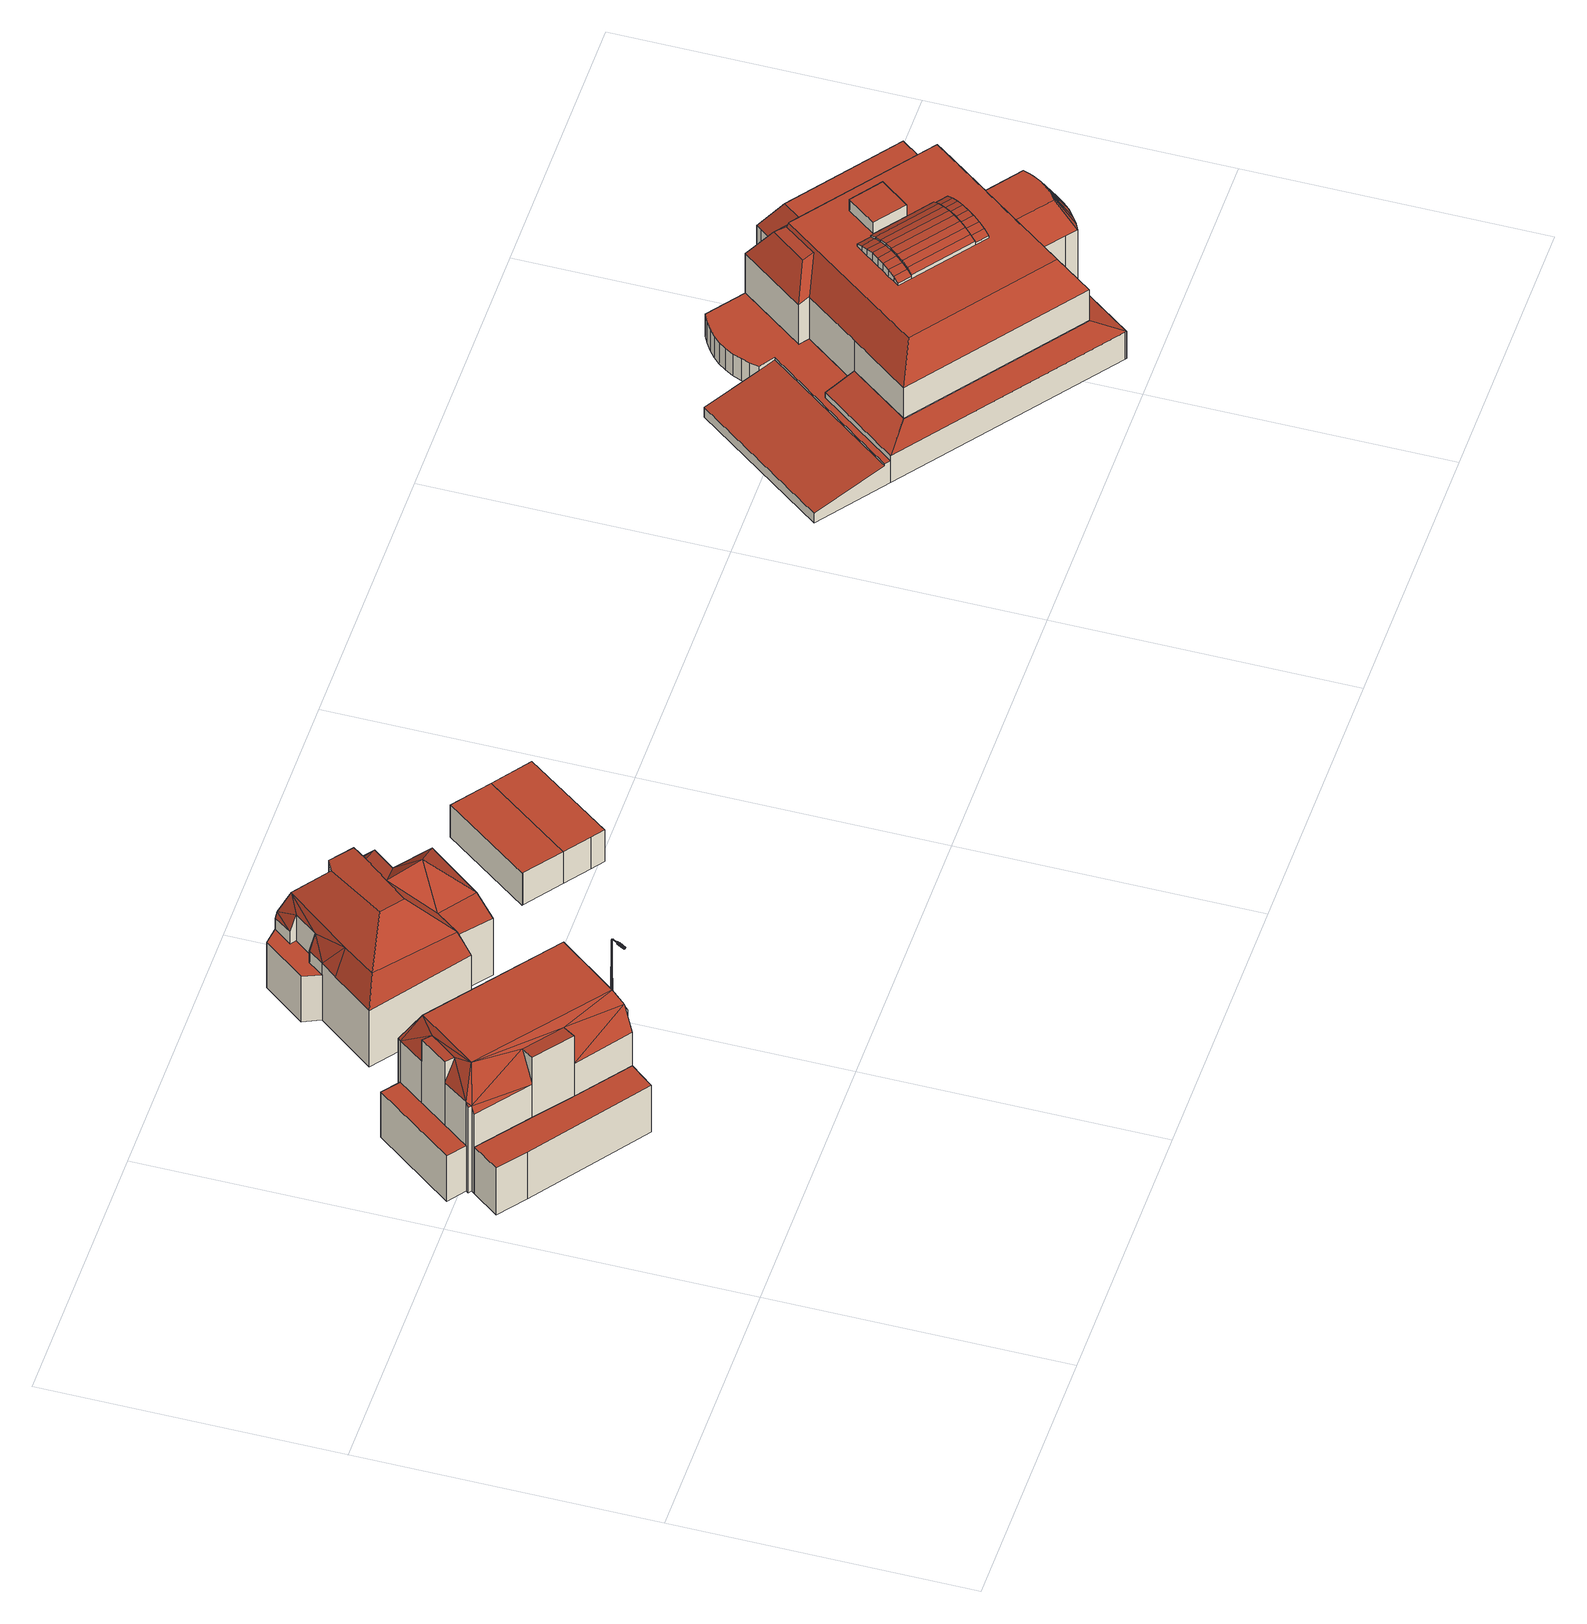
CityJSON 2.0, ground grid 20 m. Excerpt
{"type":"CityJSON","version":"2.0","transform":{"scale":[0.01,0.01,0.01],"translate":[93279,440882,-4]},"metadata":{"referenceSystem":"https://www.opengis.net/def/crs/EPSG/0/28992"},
"CityObjects":{
"building1":{"type":"Building","attributes":{"statusOmschr":"Pand in gebruik","typeOmschr":"vrijstaand","aantalBouwlagen":3,"hoogste_bouwlaag":2,"laagste_bouwlaag":0,"yearOfConstruction":1922},"address":[{"country":"Nederland","locality":"Rotterdam","thoroughfareNumber":"4","thoroughfareName":"Plaszicht","postcode":"3054AV"}],"children":["building1-1","building1-2"]},
"building1-1":{"type":"BuildingPart","parents":["building1"],"geometry":[{"type":"Solid","lod":"2","boundaries":[[[[0,1,2,3]],[[3,2,4,5]],[[6,7,5,4]],[[7,6,8,9]],[[10,11,9,8]],[[11,10,12,13]],[[14,15,13,12]],[[16,17,18,19]],[[20,21,17,16]],[[1,22,23,24,25,26,27,28,20,16,19,14,12,10,8,6,4,2]],[[29,30,31,32,33,34]],[[33,32,35,36]],[[37,38,31,30]],[[14,19,18,39,15]],[[28,27,40,41,42]],[[43,44,45,46,47,48]],[[42,41,45,44]],[[43,48,39,18]],[[41,49,50]],[[41,40,49]],[[49,30,51]],[[49,37,30]],[[50,49,51]],[[50,52,53]],[[33,36,54]],[[52,33,54]],[[53,52,54]],[[50,51,52]],[[0,3,5]],[[7,0,5]],[[55,7,9]],[[55,0,7]],[[53,0,55]],[[53,54,0]],[[48,56,39]],[[15,39,57]],[[41,50,58]],[[45,41,58]],[[56,50,57]],[[39,56,57]],[[58,50,56]],[[38,25,24,31]],[[31,24,23,32]],[[32,23,22,35]],[[13,15,57,55,9,11]],[[21,20,28,42]],[[17,21,42,44,43,18]],[[46,58,56,47]],[[26,25,38,37,49]],[[57,50,53,55]],[[36,35,22,1,0,54]],[[51,29,34,52]],[[48,47,56]],[[46,45,58]],[[30,29,51]],[[34,33,52]],[[40,27,26,49]]]],"semantics":{"surfaces":[{"type":"WallSurface"},{"type":"GroundSurface"},{"type":"RoofSurface"},{"type":"ClosureSurface"}],"values":[[0,0,0,0,0,0,0,0,0,1,0,0,0,0,0,0,0,0,2,2,2,2,2,2,2,2,2,2,2,2,2,2,2,2,2,2,2,2,2,2,2,3,3,3,2,0,2,2,0,2,0,2,0,0,0,0,0]]}}]},
"building1-2":{"type":"BuildingPart","parents":["building1"],"geometry":[{"type":"Solid","lod":"2","boundaries":[[[[59,60,61,62]],[[23,32,35,22]],[[63,61,60,25,24,23,22]],[[24,31,32,23]],[[25,38,31,24]],[[62,61,63,64]],[[32,31,38,59,62,64,35]],[[64,63,22,35]],[[60,59,38,25]]]],"semantics":{"surfaces":[{"type":"WallSurface"},{"type":"ClosureSurface"},{"type":"GroundSurface"},{"type":"RoofSurface"}],"values":[[0,1,2,1,1,0,3,0,0]]}}]},
"cityfurniture1":{"type":"CityFurniture","attributes":{"Brondatum":"12-06-2019","Thema":"Lichtmasten","Nivo":"0","Klasse":"Tertiaire weg","Objecthoogte":"4","Geplaatst_op":"01-01-2000","Datum_laatste_mutatie":"07-06-2019","Straatnaam":"Plaszicht","Buurtnaam":"Hillegersberg Noord","Buurt_nummer":"62","Wijknaam":"Hillegersberg-Schiebroek","Wijknummer":"6","Lichtpunttype":"Straatverlichting","Nummer":"4","Beheerobject":"88528/OVL-004","Lamptype":"PLL 36W KL.830 XTRA POLAR","Armatuurtype":"76 2000 SDN 1X PLL 36W EVSA D60","Masttype":"MAST 4M LPH 4M VERZ CON PT D60 PC VALMONT ART.301246 TEK.200.C.452"},"geometry":[{"type":"MultiSurface","lod":"2","boundaries":[[[65,66,67,68]],[[69,70,71,72,73]],[[74,75,76,77,78]],[[75,74,79,80,81,76]],[[71,70,82,72]],[[83,84,85]],[[86,87,88]],[[89,83,85,90]],[[91,92,93,94]],[[95,96,97]],[[98,99,88,84]],[[100,101,79,74]],[[91,94,102]],[[80,79,65,68,81]],[[69,73,103]],[[104,97,96,105]],[[106,107,67]],[[108,70,109]],[[110,111,101]],[[73,110,101]],[[67,107,112,113]],[[114,115,91,102]],[[113,112,116,115]],[[72,110,73]],[[109,70,69]],[[101,111,117,79]],[[115,116,118,91]],[[119,120,99,98]],[[121,122,123]],[[124,101,100]],[[88,87,125]],[[126,127,108,109]],[[117,65,79]],[[120,128,129,99]],[[129,86,99]],[[103,73,130]],[[99,86,88]],[[94,93,128,120]],[[125,131,132,133]],[[85,84,127,126]],[[72,82,134,110]],[[76,81,121,123]],[[117,135,66,65]],[[102,94,120,119]],[[110,134,111]],[[118,92,91]],[[127,125,133,108]],[[136,137,82]],[[133,132,136,82]],[[108,133,82,70]],[[87,131,125]],[[138,139,140,141]],[[67,113,68]],[[111,134,135,117]],[[142,143,144]],[[145,139,138]],[[68,113,115,114]],[[130,73,101,124]],[[146,90,147,142]],[[148,149,150,151]],[[152,74,78]],[[142,153,154,143]],[[84,88,125,127]],[[147,153,142]],[[155,156,157,158]],[[146,142,159]],[[95,160,96]],[[161,119,98,162]],[[157,149,148]],[[163,164,165,166]],[[167,98,84,83]],[[90,126,147]],[[123,122,95,97]],[[100,74,152]],[[168,169,170]],[[153,109,154]],[[141,171,172]],[[164,161,162,165]],[[173,174,156,155]],[[95,102,160]],[[147,126,109,153]],[[105,96,164,163]],[[158,157,148]],[[122,114,102,95]],[[144,143,175,176]],[[177,124,100,152]],[[130,124,177]],[[77,76,178]],[[165,167,83,89]],[[96,160,161,164]],[[81,68,114,121]],[[160,102,119,161]],[[179,123,97,104]],[[178,76,123,179]],[[85,126,90]],[[162,98,167]],[[180,103,130,177]],[[154,109,69,103]],[[162,167,165]],[[121,114,122]],[[181,182,183]],[[184,185,181]],[[186,187,188,189]],[[190,138,141,172]],[[191,166,192]],[[193,194,195,196]],[[197,190,172,198]],[[199,200,201]],[[196,195,202,203]],[[204,205,206,207]],[[201,200,194,193]],[[183,182,208,209]],[[210,211,205,204]],[[212,213,211,210]],[[158,148,214]],[[192,166,215,216]],[[207,206,217,199]],[[185,182,181]],[[189,185,184]],[[214,148,218]],[[168,105,169]],[[188,219,185]],[[172,171,174,173]],[[216,215,146,159]],[[220,221,222]],[[217,200,199]],[[188,185,189]],[[175,180,176]],[[223,224,208]],[[148,151,218]],[[208,224,190,225]],[[225,190,197]],[[198,172,226]],[[216,159,227]],[[169,105,163,191]],[[173,155,226]],[[166,165,89,215]],[[172,173,226]],[[228,229,230]],[[89,90,146,215]],[[229,231,230]],[[139,177,152,140]],[[232,176,145,138]],[[226,155,158,214]],[[163,166,191]],[[224,232,138,190]],[[233,234,235,223]],[[236,179,104,168]],[[223,232,224]],[[227,159,237]],[[140,78,77,238,239]],[[185,240,233,182]],[[237,159,241]],[[219,237,241,240]],[[235,144,176,232]],[[182,223,208]],[[240,241,234,233]],[[219,240,185]],[[233,223,182]],[[227,237,219]],[[242,179,236]],[[235,232,223]],[[234,144,235]],[[149,236,168,150]],[[192,216,227]],[[145,177,139]],[[174,238,156]],[[238,77,178,242]],[[156,238,242,157]],[[241,159,144,234]],[[175,103,180]],[[159,142,144]],[[176,180,177,145]],[[143,154,103,175]],[[178,179,242]],[[157,242,236,149]],[[231,243,244]],[[170,169,191,243]],[[243,191,192,227]],[[244,245,187]],[[141,140,171]],[[187,245,219,188]],[[152,78,140]],[[245,227,219]],[[140,239,238,174,171]],[[230,231,244,187]],[[229,170,243,231]],[[244,243,227,245]],[[134,246,135]],[[118,247,248,249,92]],[[250,251,137]],[[135,246,106,66]],[[220,225,197,221]],[[87,252,253,131]],[[92,249,93]],[[131,253,254,132]],[[93,249,255,128]],[[129,256,257,86]],[[208,225,220]],[[222,221,258]],[[66,106,67]],[[128,255,256,129]],[[86,257,259,87]],[[259,252,87]],[[260,213,212]],[[208,220,209]],[[214,218,261]],[[262,214,261]],[[263,230,264]],[[226,214,262]],[[200,264,186,194]],[[112,265,247,116]],[[186,189,194]],[[205,261,266,206]],[[116,247,118]],[[107,267,265,112]],[[268,262,269]],[[269,262,213]],[[226,262,268]],[[270,228,230,263]],[[217,263,264,200]],[[211,261,205]],[[206,270,263,217]],[[198,226,268]],[[258,268,269]],[[203,202,271,272]],[[273,269,213,260]],[[221,198,268]],[[197,198,221]],[[213,262,261,211]],[[150,170,229,151]],[[194,189,195]],[[221,268,258]],[[272,271,274,275]],[[195,189,184,202]],[[266,270,206]],[[276,222,258,277]],[[274,209,220,222]],[[230,187,264]],[[202,181,271]],[[275,222,276]],[[261,218,266]],[[168,170,150]],[[181,183,271]],[[184,181,202]],[[274,222,275]],[[104,105,168]],[[277,258,269,273]],[[271,183,209,274]],[[264,187,186]],[[204,207,278,279]],[[254,253,252,259,257,256,255,249,248,247,265,267,280,281,282,283,251,250]],[[282,281,246]],[[207,199,284,278]],[[266,218,228,270]],[[285,283,282,246]],[[286,193,196,287]],[[287,196,203,288]],[[151,229,228,218]],[[212,210,289,290]],[[288,291,292]],[[278,279,293,294]],[[210,204,279,289]],[[284,199,201,286]],[[201,193,286]],[[295,296,297]],[[298,299,300]],[[212,290,301,260]],[[203,272,298,288]],[[286,287,288,298,302,295,303,304,301,290,289,279,278,284]],[[260,301,304,273]],[[295,302,305,296]],[[275,276,295,302]],[[277,303,295,276]],[[306,305,302]],[[306,302,307]],[[272,275,302,298]],[[273,304,303,277]],[[304,308,309]],[[286,310,311]],[[279,289,312,293]],[[304,303,313,308]],[[303,295,297,314]],[[298,288,292,299]],[[290,301,315,316]],[[301,304,309,315]],[[286,317,310]],[[284,318,319]],[[303,314,313]],[[286,284,319,317]],[[288,287,320,291]],[[321,278,294]],[[289,290,316,312]],[[284,278,321,318]],[[320,287,286,311]],[[302,298,300,307]],[[136,250,137]],[[132,254,250,136]],[[82,137,285,134]],[[106,280,267,107]],[[285,246,134]],[[246,281,280,106]],[[137,251,283,285]],[[322,323,324]],[[325,326,327]],[[328,329,330]],[[331,332,333]],[[334,335,336]],[[337,338,339]],[[327,326,340]],[[340,341,342,343,344]],[[345,346,347,348]],[[329,349,350,351,352,353,354]],[[350,355,356,357,358,322,359,338,360]],[[350,360,349]],[[344,342,341,361]],[[362,363,364,352,351,350,349,330,325,327,340,344]],[[352,365,358,357,351]],[[333,366,333,337]],[[367,368,337]],[[336,322,324,333]],[[369,363,362]],[[370,371,339]],[[339,371,372,336,335,373,374]],[[340,361,344]],[[336,372,375]],[[351,356,355,350]],[[324,323,366,333]],[[369,353,364]],[[376,377,369,353]],[[349,360,330]],[[361,341,340]],[[343,342,344]],[[333,337,338,322,324]],[[339,374,373,335,336,333,337]],[[350,351,347,346]],[[364,352,353]],[[337,367,378]],[[362,344,377]],[[368,333,337]],[[333,337,331]],[[328,325,327]],[[362,377,369]],[[332,331,378,367,368,334]],[[364,363,369]],[[339,367,337]],[[334,336,333]],[[327,340,379]],[[339,374,367]],[[329,328,379,380]],[[361,337,333,342,344]],[[337,378,331]],[[333,368,334]],[[327,379,328]],[[330,349,329]],[[372,375,351,350,370,371]],[[332,334,333]],[[326,325,330,360,338,337,361,340,361,340]],[[335,373,374,339,338,322,336]],[[357,356,351]],[[338,359,322]],[[376,353,354,329,380]],[[337,338,359,338]],[[364,365,352]],[[380,379,340,344,377,376]],[[368,367,374,373,335,334]],[[330,325,328]],[[322,358,365,364,363,362,343,342,343,342,333,366,323]],[[344,343,362]],[[381,382,383,384]],[[350,351,382,383]],[[385,386,383,382,387]],[[350,383,386]],[[388,370,350,386,385,389]],[[381,384,345,348]],[[390,391,387,351,375]],[[351,387,382]],[[391,390,388,389]],[[381,348,347,351,382]],[[387,391,389,385]],[[392,345,384,383,350]]]}]},
"cityfurniture2":{"type":"CityFurniture","attributes":{"Brondatum":"12-06-2019","Thema":"Lichtmasten","Nivo":"0","Klasse":"Tertiaire weg","Objecthoogte":"4","Geplaatst_op":"01-01-2000","Datum_laatste_mutatie":"07-06-2019","Straatnaam":"Plaszicht","Buurtnaam":"Hillegersberg Noord","Buurt_nummer":"62","Wijknaam":"Hillegersberg-Schiebroek","Wijknummer":"6","Lichtpunttype":"Straatverlichting","Nummer":"4","Beheerobject":"88528/OVL-004","Lamptype":"PLL 36W KL.830 XTRA POLAR","Armatuurtype":"76 2000 SDN 1X PLL 36W EVSA D60","Masttype":"MAST 4M LPH 4M VERZ CON PT D60 PC VALMONT ART.301246 TEK.200.C.452"},"geometry":[{"type":"MultiSurface","lod":"2","boundaries":[[[393,394,395,320]],[[320,395,396,311]],[[311,396,397,317]],[[317,397,398,319]],[[319,398,399,400]],[[400,399,401,402]],[[402,401,403,404]],[[404,403,405,293]],[[293,405,406,407]],[[407,406,408,409]],[[409,408,410,411]],[[411,410,412,413]],[[413,412,414,415]],[[415,414,416,417]],[[417,416,418,419]],[[419,418,420,421]],[[421,420,422,423]],[[423,422,424,425]],[[425,424,426,427]],[[427,426,428,307]],[[307,428,429,300]],[[300,429,430,299]],[[299,430,431,292]],[[292,431,394,393]],[[393,320,311,317,319,400,402,404,293,407,409,411,413,415,417,419,421,423,425,427,307,300,299,292]]]}]},
"building2":{"type":"Building","attributes":{"statusOmschr":"Pand in gebruik","typeOmschr":"vrijstaand","aantalBouwlagen":3,"hoogste_bouwlaag":2,"laagste_bouwlaag":0,"yearOfConstruction":1922},"address":[{"country":"Nederland","locality":"Rotterdam","thoroughfareNumber":"5","thoroughfareName":"Plaszicht","postcode":"3054AV"}],"geometry":[{"type":"Solid","lod":"2","boundaries":[[[[432,433,434,435]],[[436,437,438,439,440]],[[439,438,441,442]],[[433,432,443,444]],[[445,446,447,448]],[[449,450,451]],[[446,445,452,453]],[[442,441,454,455]],[[456,455,457,458]],[[459,460,453,452]],[[461,462,460,459]],[[443,463,464,465,466,444]],[[444,466,462,461]],[[467,468,469,470]],[[471,440,468,467]],[[460,437,436]],[[465,437,466]],[[472,453,436]],[[462,466,460]],[[466,437,460]],[[453,460,436]],[[446,453,472]],[[447,446,472]],[[448,434,433,444,461,459,452,445]],[[436,467,458]],[[436,471,467]],[[467,470,458]],[[470,456,458]],[[473,474,448,447,472,475]],[[456,470,469]],[[449,454,450]],[[455,454,449]],[[471,436,440]],[[457,449,451]],[[455,449,457]],[[464,463,476,477]],[[478,479,480,476,463,443,432,435,474,473,481]],[[477,476,480,482]],[[457,483,475,458]],[[464,438,437,465]],[[482,480,479,484]],[[450,484,485,451]],[[484,479,478,485]],[[441,477,482,454]],[[481,483,485,478]],[[483,457,451,485]],[[472,436,458,475]],[[483,481,473,475]],[[454,482,484,450]],[[438,464,477,441]],[[435,434,448,474]],[[468,440,439,442,455,456,469]]]],"semantics":{"surfaces":[{"type":"WallSurface"},{"type":"RoofSurface"},{"type":"GroundSurface"}],"values":[[0,1,1,0,0,1,0,1,1,0,0,0,0,0,0,1,1,1,1,1,1,1,1,1,1,1,1,1,0,0,1,1,0,1,1,0,2,0,1,1,0,1,0,1,0,1,1,0,1,1,0,1]]}}]},
"building3":{"type":"Building","attributes":{"statusOmschr":"Pand in gebruik","aantalBouwlagen":1,"yearOfConstruction":1922},"address":[{"country":"Nederland","locality":"Rotterdam"}],"geometry":[{"type":"Solid","lod":"2","boundaries":[[[[486,487,488,489,490]],[[491,492,493,494,495]],[[494,486,490,495]],[[493,487,486,494]],[[487,493,492,488]],[[488,492,491,489]],[[489,491,495,490]]]],"semantics":{"surfaces":[{"type":"RoofSurface"},{"type":"GroundSurface"},{"type":"WallSurface"}],"values":[[0,1,2,2,2,2,2]]}}]},
"building4":{"type":"Building","attributes":{"statusOmschr":"Pand in gebruik","aantalBouwlagen":1,"yearOfConstruction":1922},"address":[{"country":"Nederland","locality":"Rotterdam"}],"geometry":[{"type":"Solid","lod":"2","boundaries":[[[[490,489,496,497,498]],[[499,500,491,495,501]],[[495,490,498,501]],[[491,489,490,495]],[[489,491,500,496]],[[496,500,499,497]],[[497,499,501,498]]]],"semantics":{"surfaces":[{"type":"RoofSurface"},{"type":"GroundSurface"},{"type":"WallSurface"}],"values":[[0,1,2,2,2,2,2]]}}]},
"building5":{"type":"Building","attributes":{"typeOmschr":"vrijstaand","statusOmschr":"Pand in gebruik","aantalBouwlagen":3,"hoogste_bouwlaag":2,"laagste_bouwlaag":0,"yearOfConstruction":2001},"address":[{"country":"Nederland","locality":"Rotterdam","thoroughfareNumber":"209","thoroughfareName":"Straatweg","postcode":"3054AE"}],"children":["building5-1","building5-2"]},
"building5-1":{"type":"BuildingPart","parents":["building5"],"geometry":[{"type":"Solid","lod":"2","boundaries":[[[[502,503,504,505,506]],[[506,505,507,508]],[[509,510,503,502]],[[504,503,511,512]],[[512,511,513,514]],[[508,507,515,516]],[[517,518,519,520]],[[521,522,519,518,523,524,525,526,527,528,529,530,531,532,513,511,503,510]],[[533,523,518,517]],[[534,535,536,537,538]],[[539,524,523,533]],[[540,521,510,509]],[[541,535,530,529,542]],[[543,522,521,540]],[[520,519,522,543]],[[516,515,544,545]],[[546,527,526,547]],[[548,528,527,546]],[[542,529,528,548]],[[514,505,504,512]],[[505,514,549,550,507]],[[551,525,524,539]],[[544,515,507,550]],[[547,526,525,551]],[[516,545,552,553,554,555,556,541,542,548,546,547,551,539,533,517,520,543,540,509,502,506,508]],[[545,544,550,552]],[[534,531,530,535]],[[538,532,531,534]],[[556,536,535,541]],[[555,537,536,556]],[[553,549,514,513,554]],[[554,513,532,538,537,555]],[[552,550,549,553]]]],"semantics":{"surfaces":[{"type":"ClosureSurface"},{"type":"WallSurface"},{"type":"RoofSurface"},{"type":"GroundSurface"}],"values":[[0,0,0,1,1,0,1,2,1,2,1,0,1,0,1,0,1,1,1,2,2,1,2,1,3,1,1,1,1,1,1,1,1]]}}]},
"building5-2":{"type":"BuildingPart","parents":["building5"],"geometry":[{"type":"Solid","lod":"2","boundaries":[[[[508,507,505,506]],[[557,558,559,560]],[[516,515,507,508]],[[561,562,558,557]],[[563,564,565,566,567]],[[540,521,522,543]],[[508,506,502,509,540,543,568,569,570,571,572,573,574,575,576,577,578,579,580,561,557,560,581,545,516]],[[543,522,582,583,568]],[[509,510,521,540]],[[584,585,586]],[[502,503,510,509]],[[560,559,587,581]],[[588,589,590,591,592]],[[577,593,594,578]],[[595,596,597,590,589]],[[576,598,593,577]],[[599,600,601,602,603]],[[575,604,598,576]],[[605,606,607,565,564]],[[580,608,562,561]],[[609,610,611,607,606]],[[579,612,608,580]],[[613,592,591,614,615]],[[578,594,612,579]],[[572,616,617,573]],[[571,618,616,572]],[[619,620,621,622,623]],[[570,624,618,571]],[[625,626,586,627,628],[629,630,631,632,633,634,635,636,637,638,639,640,641,642,643,644,645,646,647,648,649,650],[651,652,653,654]],[[655,656,657,600,599]],[[574,658,604,575]],[[659,660,661,656,655]],[[573,617,658,574]],[[662,663,664,665,666]],[[623,622,663,662]],[[510,667,668,521]],[[624,669,670,618]],[[653,671,672,654]],[[668,667,673,674]],[[652,675,671,653]],[[651,676,675,652]],[[669,677,678,670]],[[569,679,624,570]],[[568,583,679,569]],[[627,680,673,667,681,682,628]],[[679,583,677,669,624]],[[680,627,683]],[[683,627,586,585]],[[668,674,684,582]],[[521,668,582,522]],[[685,686,660,659]],[[687,620,641,640,596,688]],[[639,597,596,640]],[[641,620,619,642]],[[666,665,686,685]],[[649,599,603,650]],[[648,655,599,649]],[[647,659,655,648]],[[644,662,666,645]],[[643,623,662,644]],[[642,619,623,643]],[[646,685,659,647]],[[645,666,685,646]],[[689,690,691,692]],[[654,672,676,651]],[[616,678,677,583,582,684,584,586,626,617]],[[671,675,676,672]],[[503,504,681,667,510]],[[505,682,681,504]],[[629,602,692,691,567,630]],[[630,567,566,631]],[[650,603,602,629]],[[616,618,670,678]],[[693,592,613,694]],[[690,563,567,691]],[[564,563,690,695]],[[696,605,564,695]],[[697,606,605,696]],[[698,609,606,697]],[[610,609,698,699]],[[613,615,694]],[[588,592,693,700]],[[701,589,588,700]],[[595,589,701,702]],[[688,596,595,702]],[[610,699,703,704]],[[704,703,694,615]],[[705,706,694,703,707]],[[507,708,682,505]],[[709,700,693,694,706]],[[515,710,708,507]],[[711,702,701,700,709]],[[712,696,695,690,689]],[[711,621,620,687]],[[713,656,661,714]],[[692,602,601,689]],[[601,600,689]],[[689,600,657,712]],[[657,656,713,712]],[[661,660,714]],[[714,660,686,707]],[[665,664,706,705]],[[707,686,665,705]],[[706,664,663,709]],[[709,663,622,711]],[[622,621,711]],[[713,714,698,697,696,712]],[[631,566,565,632]],[[632,565,607,633]],[[633,607,611,634]],[[636,614,591,637]],[[637,591,590,638]],[[638,590,597,639]],[[715,635,634,611]],[[614,636,635,715]],[[707,703,699,698,714]],[[716,594,717]],[[717,594,593]],[[718,604,658,719]],[[720,562,608]],[[721,720,608]],[[625,708,710,722,719,658,617,626]],[[723,558,562]],[[720,723,562]],[[581,587,724,544,545]],[[544,724,710,515]],[[687,688,702,711]],[[725,598,718]],[[718,598,604]],[[704,715,611,610]],[[717,593,725]],[[725,593,598]],[[615,614,715,704]],[[684,674,673,680]],[[721,608,612,726]],[[506,505,504,503,502]],[[727,587,559,728]],[[545,544,515,516]],[[723,720,721,726,716,717,725,718,719,722,727,728]],[[728,559,558]],[[723,728,558]],[[682,708,625,628]],[[683,585,584,684,680]],[[710,724,587,727,722]],[[726,612,594,716]]]],"semantics":{"surfaces":[{"type":"ClosureSurface"},{"type":"WallSurface"},{"type":"RoofSurface"},{"type":"GroundSurface"}],"values":[[0,1,0,1,2,0,3,1,0,1,0,1,2,1,2,1,2,1,2,1,2,1,2,1,1,1,2,1,2,2,1,2,1,2,2,1,2,1,2,1,1,2,1,1,2,2,1,1,2,1,2,1,1,1,2,1,1,1,1,1,1,1,1,2,1,2,2,1,1,1,1,1,2,1,1,1,1,1,1,1,1,1,1,1,1,1,1,2,1,2,1,2,2,1,1,1,1,1,1,1,1,1,1,1,1,1,2,1,1,1,1,1,1,1,1,2,2,2,2,2,2,2,2,2,1,1,2,2,2,2,2,2,2,2,2,0,2,0,2,2,2,2,2,2,2]]}}]}
},
"vertices":[
[1243,1265,1051],[1243,1265,197],[1290,1228,197],[1290,1228,926],[1599,1631,197],[1599,1631,925],[1552,1667,197],[1552,1667,1049],[1581,1711,197],[1581,1711,1054],[1249,1963,197],[1249,1963,1050],[1279,2002,197],[1279,2002,946],[642,2483,197],[642,2483,944],[514,2555,197],[514,2555,585],[630,2467,584],[630,2467,197],[106,2015,197],[106,2015,588],[1157,1161,197],[808,1422,197],[563,1612,197],[218,1875,197],[233,1894,197],[213,1910,197],[225,1926,197],[563,1612,1113],[563,1612,880],[563,1612,597],[808,1422,597],[808,1422,875],[808,1422,1114],[1157,1161,596],[1157,1161,882],[218,1875,881],[218,1875,598],[630,2467,936],[213,1910,932],[225,1926,964],[225,1926,586],[498,2291,584],[359,2105,585],[359,2105,948],[359,2105,1127],[498,2291,1127],[498,2291,942],[233,1894,932],[362,1938,1168],[625,1694,1101],[872,1507,1102],[1200,1300,1167],[1210,1225,1054],[1503,1699,1169],[561,2243,1118],[666,2335,1167],[421,2058,1120],
[83,1696,602],[83,1696,197],[265,1554,197],[265,1554,601],[1026,1001,197],[1026,1001,600],
[2107,1568,641],[2106,1566,642],[2106,1566,641],[2107,1568,640],[2108,1572,642],[2106,1570,643],[2107,1570,643],[2107,1569,643],[2108,1571,641],[2110,1571,639],[2110,1571,638],[2109,1571,638],[2110,1572,637],[2111,1572,637],[2109,1570,640],[2108,1570,640],[2108,1569,639],[2105,1568,643],[2105,1572,640],[2104,1570,641],[2106,1572,640],[2102,1567,642],[2102,1567,643],[2103,1569,642],[2107,1573,639],[2107,1574,639],[2104,1567,640],[2103,1566,640],[2102,1566,640],[2104,1568,640],[2106,1570,638],[2107,1572,637],[2107,1571,637],[2104,1570,640],[2103,1568,641],[2110,1572,639],[2109,1570,641],[2105,1569,639],[2109,1573,640],[2108,1572,636],[2108,1573,636],[2105,1565,642],[2105,1565,641],[2106,1570,642],[2107,1572,641],[2107,1569,642],[2107,1568,642],[2104,1565,641],[2106,1566,640],[2106,1568,639],[2105,1567,640],[2104,1565,640],[2108,1568,641],[2103,1565,640],[2104,1569,640],[2103,1568,640],[2107,1569,638],[2107,1570,638],[2108,1571,637],[2110,1572,640],[2104,1569,643],[2106,1572,641],[2105,1570,642],[2102,1566,641],[2102,1567,641],[2109,1572,640],[2103,1567,643],[2103,1567,644],[2104,1568,643],[2106,1567,643],[2106,1567,642],[2103,1566,644],[2104,1566,644],[2112,1576,635],[2112,1575,636],[2112,1574,636],[2113,1576,634],[2109,1575,638],[2109,1575,639],[2110,1576,637],[2111,1575,637],[2108,1575,638],[2107,1574,640],[2111,1575,631],[2110,1574,633],[2110,1575,633],[2110,1575,631],[2111,1573,638],[2108,1574,640],[2108,1573,640],[2112,1575,632],[2112,1574,633],[2111,1574,633],[2112,1575,631],[2109,1576,636],[2106,1571,638],[2106,1571,639],[2105,1571,639],[2107,1574,636],[2107,1572,638],[2106,1573,638],[2107,1574,637],[2105,1572,639],[2109,1574,634],[2108,1574,635],[2109,1575,633],[2112,1575,634],[2113,1576,632],[2113,1575,632],[2112,1574,634],[2110,1575,639],[2111,1576,637],[2111,1574,638],[2110,1572,636],[2109,1572,636],[2110,1574,639],[2112,1580,628],[2112,1579,631],[2113,1580,628],[2111,1580,628],[2111,1579,630],[2110,1579,628],[2110,1578,630],[2110,1579,630],[2111,1579,628],[2113,1577,633],[2108,1575,635],[2108,1576,635],[2111,1579,624],[2111,1579,626],[2111,1580,626],[2111,1580,624],[2114,1578,630],[2114,1577,630],[2111,1578,623],[2111,1578,626],[2111,1579,623],[2112,1580,626],[2112,1580,624],[2112,1577,623],[2112,1576,625],[2111,1577,625],[2111,1577,623],[2113,1579,631],[2113,1579,628],[2112,1576,623],[2112,1576,626],[2113,1576,623],[2113,1576,626],[2112,1576,629],[2108,1575,637],[2108,1576,636],[2111,1577,626],[2111,1576,629],[2110,1578,632],[2114,1579,628],[2114,1578,628],[2114,1579,626],[2112,1578,633],[2113,1578,633],[2114,1578,631],[2113,1576,630],[2109,1577,634],[2110,1576,629],[2110,1576,631],[2110,1577,629],[2110,1577,631],[2112,1577,635],[2111,1578,633],[2111,1578,635],[2111,1577,635],[2110,1573,634],[2110,1577,634],[2111,1573,635],[2111,1574,635],[2111,1579,633],[2110,1578,635],[2110,1573,635],[2109,1576,633],[2109,1577,632],[2110,1577,632],[2105,1565,643],[2069,1517,651],[2068,1517,651],[2068,1518,651],[2069,1518,655],[2069,1517,655],[2068,1519,654],[2068,1518,654],[2068,1518,655],[2068,1518,652],[2067,1518,652],[2067,1519,653],[2114,1578,626],[2067,1519,654],[2113,1577,623],[2112,1576,627],[2113,1576,628],[2110,1577,627],[2110,1578,628],[2070,1517,652],[2111,1576,627],[2070,1516,652],[2114,1577,628],[2114,1577,626],[2111,1577,627],[2113,1580,626],[2113,1580,624],[2114,1577,624],[2114,1580,626],[2114,1580,624],[2114,1579,624],[2114,1578,624],[2111,1577,596],[2112,1577,596],[2070,1516,653],[2070,1516,654],[2070,1517,654],[2070,1517,655],[2111,1578,596],[2104,1565,644],[2111,1579,596],[2111,1580,596],[2112,1580,596],[2112,1576,596],[2113,1576,596],[2111,1583,194],[2112,1583,194],[2111,1574,194],[2110,1574,194],[2114,1579,596],[2117,1580,194],[2117,1579,194],[2113,1580,596],[2113,1583,194],[2114,1583,194],[2113,1577,596],[2114,1580,596],[2114,1578,596],[2114,1577,596],[2116,1581,194],[2116,1582,194],[2115,1582,194],[2116,1576,194],[2116,1575,194],[2108,1580,194],[2109,1581,194],[2112,1574,194],[2117,1577,194],[2117,1578,194],[2114,1574,194],[2113,1574,194],[2108,1579,194],[2108,1576,194],[2108,1578,194],[2109,1582,194],[2109,1575,194],[2068,1529,650],[2065,1526,651],[2065,1525,651],[2061,1494,654],[2044,1470,659],[2044,1471,659],[2057,1495,646],[2074,1518,640],[2077,1517,650],[2072,1523,659],[2071,1524,658],[2031,1477,661],[2070,1525,657],[2070,1525,655],[2067,1528,655],[2043,1469,661],[2080,1520,650],[2079,1519,655],[2043,1469,660],[2042,1469,660],[2030,1477,660],[2031,1478,660],[2031,1477,660],[2077,1521,646],[2078,1521,647],[2069,1527,647],[2069,1527,646],[2079,1520,649],[2078,1521,649],[2069,1527,649],[2068,1528,649],[2068,1522,640],[2071,1520,640],[2078,1522,649],[2070,1528,649],[2069,1528,649],[2068,1529,649],[2080,1521,650],[2080,1520,649],[2043,1468,660],[2032,1479,659],[2049,1502,654],[2065,1525,650],[2067,1529,649],[2031,1478,661],[2075,1521,657],[2073,1523,657],[2051,1499,646],[2078,1521,651],[2078,1522,654],[2070,1528,654],[2073,1523,655],[2076,1521,655],[2069,1527,651],[2035,1476,650],[2035,1476,651],[2074,1522,658],[2041,1472,651],[2040,1473,650],[2076,1536,645],[2076,1536,647],[2084,1531,647],[2084,1530,645],[2085,1531,647],[2084,1530,647],[2076,1537,647],[2078,1521,654],[2085,1531,653],[2069,1528,654],[2076,1537,653],[2077,1521,647],
[2111,1582,194],[2111,1582,61],[2109,1582,61],[2109,1581,61],[2108,1579,61],[2108,1578,61],[2108,1577,61],[2108,1577,194],[2109,1576,61],[2109,1576,194],[2109,1574,61],[2109,1574,194],[2111,1574,61],[2112,1573,61],[2112,1573,194],[2113,1573,61],[2113,1573,194],[2114,1573,61],[2114,1573,194],[2115,1574,61],[2115,1574,194],[2117,1574,61],[2117,1574,194],[2117,1576,61],[2117,1576,194],[2118,1577,61],[2118,1577,194],[2118,1578,61],[2118,1578,194],[2118,1579,61],[2118,1579,194],[2117,1581,61],[2117,1581,194],[2117,1582,61],[2117,1582,194],[2115,1582,61],[2114,1583,61],[2113,1583,61],[2112,1583,61],
[1310,3299,195],[1310,3299,585],[1527,3583,585],[1527,3583,195],[1680,3474,898],[1333,3029,896],[1169,2807,900],[1472,2851,1120],[1741,3241,1095],[1662,2420,889],[1620,2737,1118],[1360,3182,195],[1360,3182,585],[1558,3444,585],[1558,3444,686],[1650,3566,678],[1650,3566,585],[1966,2729,1127],[2010,2402,895],[2293,2769,896],[1593,3417,585],[1593,3417,809],[1775,2576,891],[1751,2891,1107],[1900,3066,1094],[2064,2949,890],[2179,3098,892],[1473,3260,585],[1473,3260,811],[1439,3286,585],[1439,3286,683],[1062,2794,195],[1062,2794,680],[1276,3073,684],[1360,3182,684],[1828,3283,959],[1828,3283,1090],[1978,3168,1088],[1978,3168,960],[1741,3241,1049],[1664,3556,727],[2270,3112,195],[1650,3566,195],[2270,3112,683],[1674,2333,195],[1674,2333,700],[2393,2780,195],[2027,2303,195],[1791,2485,195],[2155,2962,195],[1791,2485,696],[2155,2962,690],[2027,2303,681],[2393,2780,687],
[3098,2899,441],[2669,2314,441],[2675,2310,441],[2918,2128,441],[3348,2715,441],[2918,2128,167],[2675,2310,167],[2669,2314,167],[3098,2899,167],[3348,2715,167],
[3083,2005,441],[3168,1942,441],[3598,2532,441],[3168,1942,167],[3083,2005,167],[3598,2532,167],
[7103,1554,400],[7103,1554,587],[7103,1554,686],[6802,1149,686],[6802,1149,400],[7920,317,687],[7920,317,400],[7377,1922,400],[7377,1922,587],[6927,1685,587],[6927,1685,631],[6528,1149,587],[6528,1149,631],[8191,681,687],[8191,681,400],[7338,2555,400],[7338,2555,587],[7395,2584,587],[7395,2584,400],[7313,1969,587],[7636,2404,587],[7284,2521,587],[7235,2480,587],[7191,2433,587],[7153,2382,587],[7121,2327,587],[7096,2268,587],[7077,2207,587],[7066,2144,587],[7163,2076,587],[6492,1176,587],[7284,2521,400],[7163,2076,569],[7066,2144,550],[6735,2392,481],[6066,1494,481],[6492,1176,569],[7235,2480,400],[7313,1969,400],[7066,2144,400],[7077,2207,400],[7636,2404,400],[8320,585,631],[8320,585,400],[7121,2327,400],[7153,2382,400],[7096,2268,400],[7939,98,631],[7950,89,631],[7191,2433,400],[7950,89,400],[7939,98,400],[6528,1149,400],[6066,1494,400],[6735,2392,400],
[8507,597,400],[8507,597,934],[8452,560,934],[8452,560,400],[8558,639,400],[8558,639,934],[8089,1319,1224],[8088,1318,1225],[8171,1256,1225],[8200,1295,1202],[8117,1357,1202],[7793,2287,400],[7857,2374,400],[7883,2408,400],[8796,1727,400],[8706,1605,400],[8827,1516,400],[8540,1133,400],[8736,986,400],[8723,921,400],[8703,858,400],[8676,797,400],[8643,740,400],[8603,687,400],[8393,530,400],[7636,2404,928],[7793,2287,928],[7750,2167,1139],[7735,2146,1158],[7735,2146,1184],[8393,530,948],[7926,1100,1241],[7896,1060,1225],[7979,998,1225],[8010,1039,1241],[7927,1101,1241],[8703,858,934],[8676,797,934],[7895,1059,1224],[7867,1021,1202],[7950,959,1202],[8723,921,934],[7624,1664,1225],[7706,1603,1225],[7706,1603,1224],[7735,1641,1202],[7652,1702,1202],[8736,986,934],[8058,1277,1241],[8057,1277,1241],[8140,1215,1241],[8603,687,934],[8025,1234,1251],[8025,1233,1252],[8108,1172,1252],[8643,740,934],[7959,1144,1251],[8042,1083,1252],[7959,1144,1252],[8706,1605,933],[8827,1516,930],[8796,1727,932],[7403,1367,1202],[7485,1305,1202],[7513,1344,1224],[7513,1344,1225],[7431,1405,1225],[7883,2408,929],[7892,511,1184],[8619,1488,1184],[7722,2155,1184],[6995,1178,1184],[7735,1641,1184],[8117,1357,1184],[8200,1295,1184],[8171,1256,1184],[8140,1215,1184],[8108,1172,1184],[8075,1127,1184],[8042,1083,1184],[8010,1039,1184],[7979,998,1184],[7950,959,1184],[7867,1021,1184],[7485,1305,1184],[7403,1367,1184],[7431,1405,1184],[7462,1447,1184],[7494,1490,1184],[7527,1534,1184],[7561,1579,1184],[7593,1622,1184],[7624,1664,1184],[7652,1702,1184],[7928,1834,1184],[8129,1685,1184],[7983,1489,1184],[7782,1638,1184],[7593,1622,1241],[7675,1561,1241],[7675,1562,1241],[8540,1133,932],[7561,1579,1252],[7643,1518,1252],[7643,1518,1251],[7462,1447,1241],[7544,1385,1241],[7576,1428,1251],[7577,1429,1252],[7494,1490,1252],[7377,1922,950],[7313,1969,928],[7905,2236,1148],[8621,1704,1148],[7983,1489,1281],[7782,1638,1281],[7548,1946,1158],[7484,1995,1139],[8129,1685,1281],[7928,1834,1281],[7814,2113,1148],[8529,1581,1148],[7857,2374,929],[7710,2164,1158],[7103,1554,950],[6802,1149,950],[7722,2155,1158],[7661,2233,1139],[7527,1534,1255],[7610,1473,1255],[7485,1305,1215],[7867,1021,1215],[7706,1603,1239],[8089,1319,1239],[8117,1357,1215],[7735,1641,1215],[7927,1101,1257],[7959,1144,1268],[8088,1318,1239],[8058,1277,1257],[8057,1277,1257],[8025,1234,1268],[8025,1233,1268],[7926,1100,1257],[7896,1060,1239],[7895,1059,1239],[7992,1189,1271],[7992,1189,1255],[7577,1429,1268],[7576,1428,1268],[7610,1473,1271],[7920,317,950],[7544,1385,1257],[8191,681,950],[7513,1344,1239],[7675,1562,1257],[7675,1561,1257],[7643,1518,1268],[8075,1127,1255],[8550,838,1149],[8566,869,1149],[8591,935,1149],[8360,1106,1149],[8486,752,1149],[8510,779,1149],[8175,856,1149],[8461,727,1149],[8320,585,949],[8580,902,1149],[8531,807,1149],[8405,685,1149],[8433,705,1149]
]}
